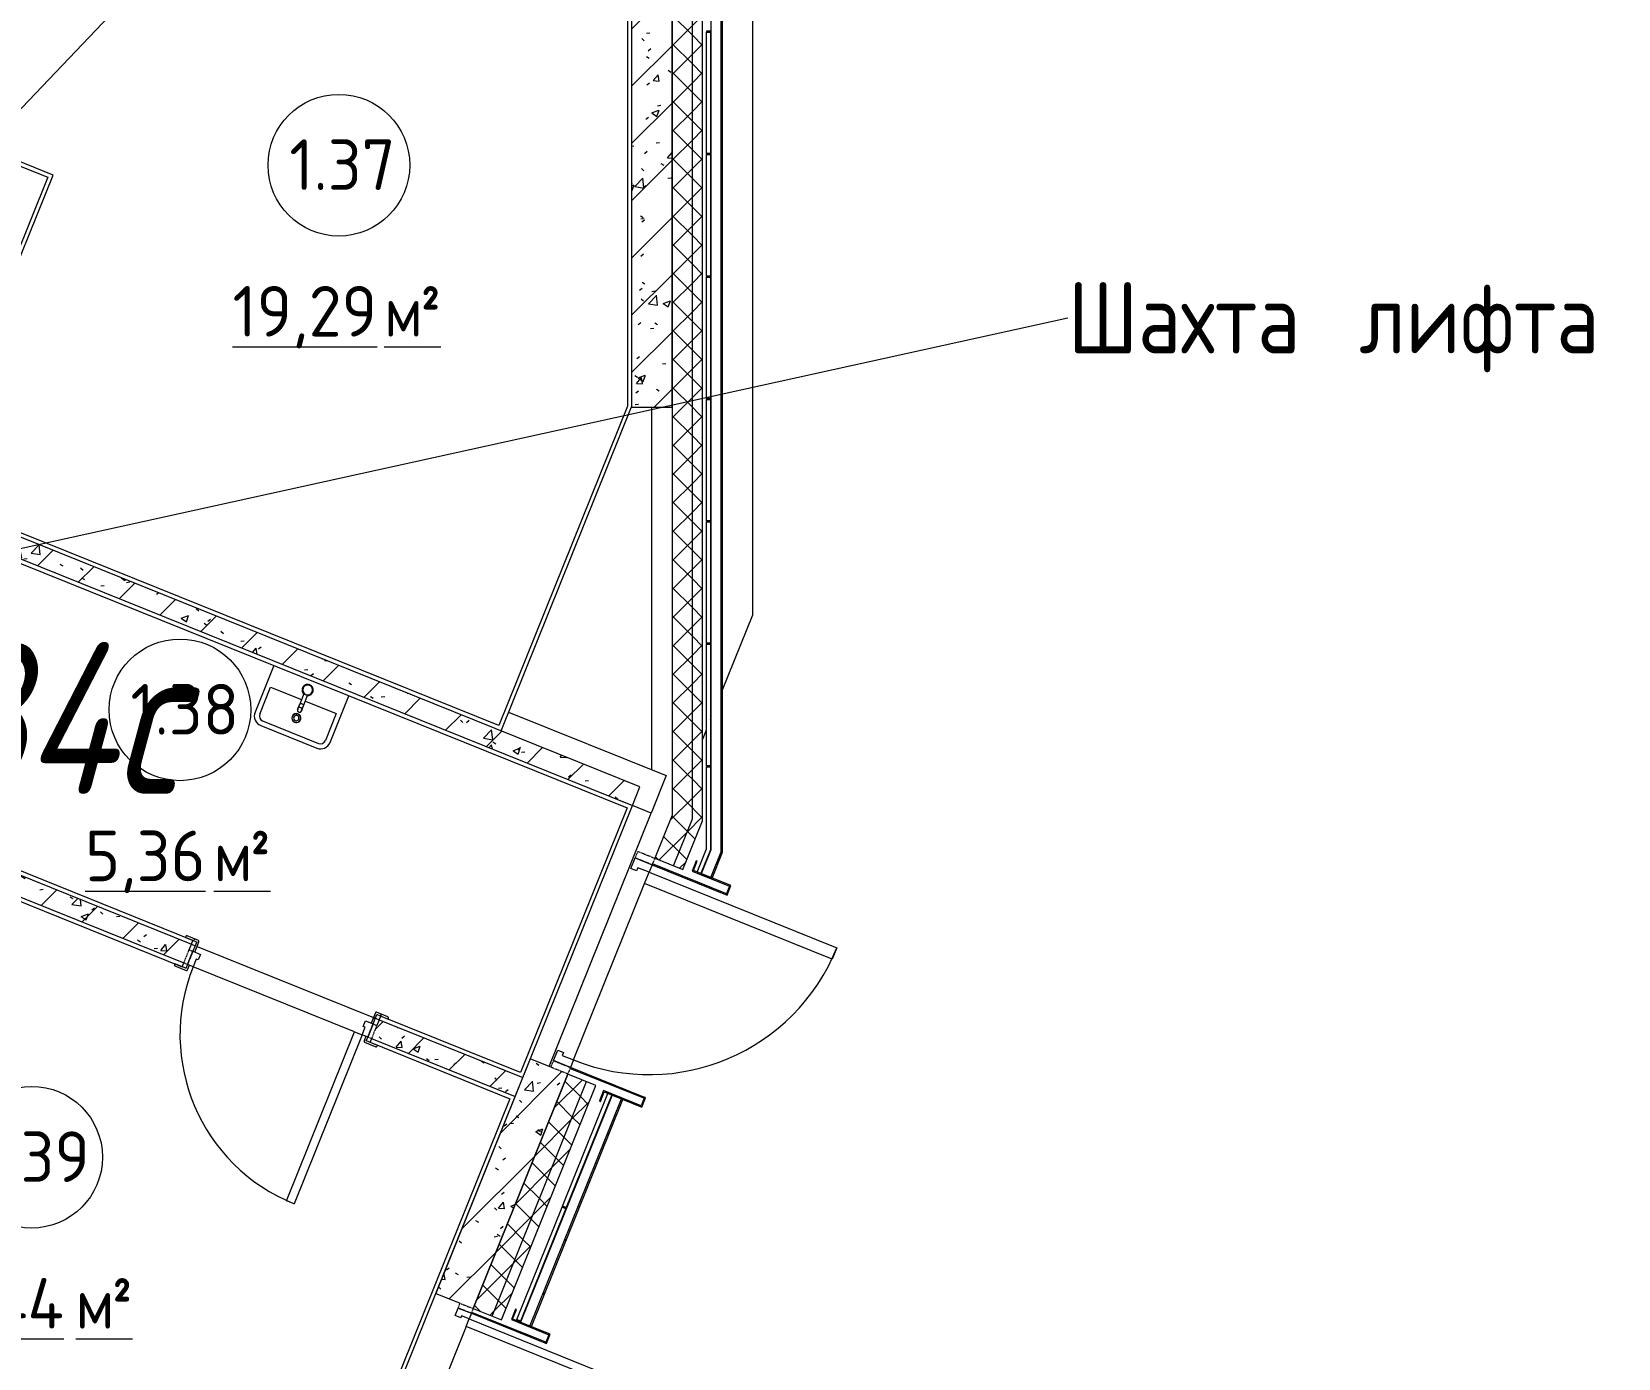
# Model space of a CAD drawing. Header units: millimetres. Extents: x -584918 to 2941280, y 3000189 to 4229862.
# Drawn here: x 218368 to 226208, y 3660636 to 3667192 of the extents above; entities that cross this region are included whole.
import ezdxf

# ---------------------------------------------------------------- set-up
doc = ezdxf.new("R2010")
doc.units = ezdxf.units.MM
doc.linetypes.add('ASVP_Невидимые', pattern=[5, 3, -2])
for name, color, linetype, lineweight in [('Аннотация', 7, 'Continuous', 0), ('Витраж', 7, 'Continuous', 0), ('Двери', 7, 'Continuous', 0), ('Марки помещений', 7, 'Continuous', 0), ('Обобщенные модели', 7, 'Continuous', 0), ('Перекрытие', 7, 'Continuous', 0), ('Сантехника', 7, 'Continuous', 0), ('Стены', 7, 'Continuous', 0), ('Стены внутренние', 7, 'Continuous', 0), ('Стены наружные', 7, 'Continuous', 0), ('Стены несущие', 7, 'Continuous', 0), ('Стены отделка', 7, 'Continuous', 0), ('Стены перегородки', 7, 'Continuous', 0), ('Стены штриховка', 7, 'Continuous', 0), ('экспертиза ДУ категории', 1, 'Continuous', 0), ('экспертиза ДУ пояснения', 6, 'Continuous', 0)]:
    doc.layers.add(name, color=color, linetype=linetype, lineweight=lineweight)
doc.styles.add('GOST Common', font='', dxfattribs={"width": 0.9, "height": 700})
doc.styles.add('GOST Common_2', font='', dxfattribs={"height": 500})
doc.styles.add('GOST Common_3', font='', dxfattribs={"width": 0.9, "height": 500})
doc.styles.add('mytext', font='isocpeur.ttf', dxfattribs={"width": 0.8, "oblique": 14.999978})
doc.styles.get('GOST Common').set_extended_font_data('GOST Common')
doc.styles.get('GOST Common_2').set_extended_font_data('GOST Common')
doc.styles.get('GOST Common_3').set_extended_font_data('GOST Common')
pattern_1 = [(45, (192051.36, 3643581.32), (-141.4214, 141.4214), [])]
pattern_2 = [(50, (192051.36, 3643581.32), (364.368, -31.8783), [38.1, -419.1]), (355, (192051.36, 3643581.3), (-70.486, 382.1133), [30.48, -335.28]), (100.451, (192081.73, 3643578.66), (293.885, 350.2334), [32.38, -356.18]), (46.184, (192051.36, 3643682.9), (542.1585, -84.086), [57.15, -628.65]), (96.636, (192096.54, 3643675.9), (474.805, 494.8554), [48.57, -534.27]), (351.184, (192051.36, 3643682.9), (474.81, 494.85), [45.72, -502.92]), (21, (192102.16, 3643657.52), (303.2285, -204.5305), [38.1, -419.1]), (326, (192102.16, 3643657.5), (123.604, 368.376), [30.48, -335.28]), (71.451, (192127.43, 3643640.47), (426.834, 163.8427), [32.38, -356.18]), (37.5, (192051.36, 3643581.32), (6.17665, 169.11015), [16.764, -314.452, 16.764, -323.596, -336.55]), (37.5, (192051.36, 3643581.32), (6.17665, 169.11015), [-671.576, 16.764, -319.786]), (7.5, (192051.36, 3643581.32), (133.6389, 200.3615), [16.764, -177.292, 16.764, -306.832, -128.27]), (7.5, (192051.36, 3643581.32), (133.6389, 200.3615), [-517.652, 16.764, -111.506]), (327.5, (191938.08, 3643581.32), (271.1818, -11.45836), [16.764, -110.236, 16.764, -379.476, -525.78]), (327.5, (191938.08, 3643581.32), (271.1818, -11.45836), [-523.24, 16.764, -509.016]), (317.5, (191887.28, 3643581.32), (296.2585, 50.8528), [16.764, -148.336, 16.764, -246.38, -373.38]), (317.5, (191887.28, 3643581.32), (296.2585, 50.8528), [-428.244, 16.764, -356.616])]
pattern_3 = [(45, (192051.36, 3643581.3), (-235.7317, 235.7317), []), (45, (192208.5, 3643581.3), (-235.7317, 235.7317), [])]
pattern_4 = [(45, (192051.36, 3643581.32), (-70.71068, 70.71068), []), (135, (192051.36, 3643581.32), (-70.71068, -70.71068), [])]

# ---------------------------------------------------------------- blocks, each defined once
blk = doc.blocks.new('VK_02_Мойка - Рукомойник-V153-АР Этаж 01')
at = {"layer": 'Сантехника', "color": 253, "true_color": 0xaaaaaa}
for p, q in [((-200, 0), (-200, -249)), ((200, -249), (200, 0)), ((-175, -249), (-175, -105)), ((-175, -105), (-9.9, -105)), ((9.9, -105), (175, -105)), ((175, -105), (175, -249)), ((-149, -275), (149, -275)), ((-149, -300), (149, -300))]:
    blk.add_line(p, q, dxfattribs=at)
for centre, radius, start, end in [((-149, -249), 51, 180, 270), ((-149, -249), 26, 180, 270), ((149, -249), 26, 270, 360), ((149, -249), 51, 270, 360)]:
    blk.add_arc(centre, radius, start, end, dxfattribs=at)
blk = doc.blocks.new('МС_03-03_Смеситель_Однокрановый - МС_03-03_Смеситель_Однокрановый-V154-АР Этаж 01')
at = {"layer": 'Сантехника', "color": 253, "true_color": 0xaaaaaa}
for p, q in [((-10, -24.6), (-10, -74.6)), ((-10, -74.6), (-10, -94.6)), ((-10, -74.6), (-10, -80.8)), ((10, -74.6), (10, -24.6)), ((10, -94.6), (10, -74.6)), ((10, -80.8), (10, -74.6)), ((-10, -83.3), (-10, -98.3)), ((-10, -94.6), (-9.9, -94.6)), ((-10, -108.1), (-10, -109.9)), ((10, -98.3), (10, -83.3)), ((10, -109.9), (10, -108.1))]:
    blk.add_line(p, q, dxfattribs=at)
at = {"layer": 'Сантехника', "color": 253, "true_color": 0xaaaaaa, "flags": 128}
for points in [[(-10, -83.3), (-10, -82), (-10, -80.8)], [(-10, -80.8), (-10, -82), (-10, -83.3)], [(9.9, -94.6), (9.5, -94.6), (8.9, -94.6), (8.1, -94.6), (7.1, -94.6), (5.9, -94.6), (4.5, -94.6), (3.1, -94.6), (1.6, -94.6), (0, -94.6), (-1.6, -94.6), (-3.1, -94.6), (-4.5, -94.6), (-5.9, -94.6), (-7.1, -94.6), (-8.1, -94.6), (-8.9, -94.6), (-9.5, -94.6), (-9.9, -94.6), (-10, -94.6)], [(-10, -108.1), (-10, -104.4), (-10, -98.3)], [(-10, -98.3), (-10, -104.4), (-10, -108.1)], [(-7, -104.8), (-8.1, -105.7), (-9.1, -107), (-9.8, -108.4), (-10, -109.9)], [(-10, -109.9), (-9.8, -111.5), (-9.1, -112.9), (-8.1, -114.2), (-6.7, -115.3), (-5, -116.2), (-3.1, -116.8), (-1, -117.2), (1, -117.2), (3.1, -116.8), (5, -116.2), (6.7, -115.3), (8.1, -114.2), (9.1, -112.9), (9.8, -111.5), (10, -109.9)], [(10, -109.9), (9.8, -108.4), (9.1, -107)], [(10, -80.8), (10, -82), (10, -83.3)], [(10, -83.3), (10, -82), (10, -80.8)], [(10, -98.3), (10, -104.4), (10, -108.1)], [(10, -108.1), (10, -104.4), (10, -98.3)]]:
    blk.add_lwpolyline(points, dxfattribs=at)
at = {"layer": 'Сантехника', "color": 253, "true_color": 0xaaaaaa}
for radius, start, end in [(27.5, 61.55927, 180), (27.5, 165, 180), (27.5, 180, 248.37036), (27.5, 180, 198.02301), (27.5, 143.31201, 156.68783), (24.5, 360, 180), (24.5, 180, 359.72891), (27.5, 101.97687, 138.0229), (27.5, 83.31186, 96.68768), (27.5, 61.48476, 78.02279), (27.5, 41.97676, 60), (27.5, 360, 60), (27.5, 23.3117, 36.68752), (27.5, 0, 18.02263), (27.5, 203.31217, 216.68799), (27.5, 221.9771, 248.4991), (27.5, 291.62913, 360), (27.5, 291.5009, 318.02324), (27.5, 323.31248, 336.6883), (27.5, 345, 360)]:
    blk.add_arc((0, 0), radius, start, end, dxfattribs=at)
for points, knots in [([(10, -24.6), (9.8, -24.6), (9.5, -24.6), (9, -24.7), (8.6, -24.8), (8.4, -24.9), (8, -25), (7.4, -25.1), (6.7, -25.3), (6.2, -25.4), (5.9, -25.4), (5.4, -25.5), (4.7, -25.6), (3.7, -25.8), (2.6, -25.9), (0.8, -26), (-0.8, -26), (-2.5, -25.9), (-3.5, -25.8), (-4.4, -25.7), (-5, -25.6), (-5.5, -25.5), (-5.9, -25.4), (-6.2, -25.4), (-6.4, -25.3), (-6.6, -25.3), (-7, -25.2), (-7.5, -25.1), (-8, -25), (-8.3, -24.9), (-8.6, -24.8), (-8.8, -24.8), (-9.1, -24.7), (-9.4, -24.6), (-9.7, -24.6), (-9.9, -24.6), (-10, -24.6)], [-1, -1, -1, -1, -0.958333, -0.916667, -0.895833, -0.885417, -0.875, -0.833333, -0.791667, -0.78125, -0.770833, -0.75, -0.708333, -0.666667, -0.611111, -0.555556, -0.444444, -0.388889, -0.333333, -0.305556, -0.277778, -0.25, -0.236111, -0.222222, -0.215278, -0.208333, -0.194444, -0.166667, -0.138889, -0.125, -0.111111, -0.097222, -0.083333, -0.055556, -0.027778, 0, 0, 0, 0]), ([(-9.9, -74.6), (-9.8, -74.6), (-9.5, -74.5), (-8.9, -74.5), (-8.1, -74.4), (-7.1, -74.4), (-5.5, -74.3), (-2.2, -74.2), (3.3, -74.2), (7.7, -74.4), (9.4, -74.5), (9.8, -74.6), (9.9, -74.6)], [0.05, 0.05, 0.05, 0.05, 0.1, 0.15, 0.2, 0.25, 0.3, 0.4, 0.6, 0.8, 0.9, 0.95, 0.95, 0.95, 0.95])]:
    blk.add_open_spline(points, degree=3, knots=knots, dxfattribs=at)
blk.add_open_spline([(9.9, -74.6), (10, -74.6), (10, -74.6), (10, -74.6)], degree=3, dxfattribs=at)
blk = doc.blocks.new('МС_03-04_Сифон_Бутылочный - Для умывальника_Гофрированный выпуск_DN1-V155-АР Этаж 01')
at = {"layer": 'Сантехника', "color": 253, "true_color": 0xaaaaaa}
for radius, start, end in [(22.5, 0, 180), (22.5, 180, 0), (21.5, 0, 180), (21.5, 180, 0), (20, 158.285, 164.99162), (13.3, 0, 180), (13.3, 180, 0), (20, 15.00838, 21.715), (20, 195.00838, 201.715), (20, 338.285, 344.99162)]:
    blk.add_arc((0, 0), radius, start, end, dxfattribs=at)
blk = doc.blocks.new('ВК_Домодедово_rvt-1-АР Этаж 01')
at = {"layer": 'Сантехника', "color": 253, "lineweight": 9, "true_color": 0xaaaaaa}
for name, p, rotation in [('VK_02_Мойка - Рукомойник-V153-АР Этаж 01', (27698.7, 20404.3), 338.0513009164574), ('МС_03-03_Смеситель_Однокрановый - МС_03-03_Смеситель_Однокрановый-V154-АР Этаж 01', (27680, 20357.9), 338.0513009164574), ('МС_03-04_Сифон_Бутылочный - Для умывальника_Гофрированный выпуск_DN1-V155-АР Этаж 01', (27623.9, 20218.8), 68.05130091645732)]:
    blk.add_blockref(name, p, dxfattribs=dict(at, rotation=rotation))
blk = doc.blocks.new('ASVP_ДверьДеревянная_1 полотно - Входная_внутр_ 900х2000h_полотно_ Г Пр _850 в свету_-7521734-АР Этаж 01')
at = {"layer": 'Двери', "lineweight": 18}
for p, q in [((-450, 950), (-410, 950)), ((-450, 50), (-450, 950)), ((-410, 950), (-410, 50)), ((-480, 50), (-450, 50)), ((-480, -20), (-480, 50)), ((-410, 50), (-450, 50)), ((-450, 50), (-450, 10)), ((-450, 10), (-440, 10)), ((-440, 10), (-440, -20)), ((440, 10), (450, 10)), ((440, -20), (440, 10)), ((450, 50), (480, 50)), ((450, 10), (450, 50)), ((480, 50), (480, -20)), ((-440, -20), (-480, -20)), ((480, -20), (440, -20))]:
    blk.add_line(p, q, dxfattribs=at)
at = {"layer": 'Двери', "linetype": 'ASVP_Невидимые', "lineweight": 18}
for p, q in [((-500, 50), (-480, 50)), ((-500, -20), (-500, 50)), ((-480, 50), (-480, -20)), ((480, 50), (500, 50)), ((480, -20), (480, 50)), ((500, 50), (500, -20)), ((-480, -20), (-500, -20)), ((500, -20), (480, -20))]:
    blk.add_line(p, q, dxfattribs=at)
at = {"layer": 'Двери'}
blk.add_arc((-450, 50), 900, 0, 90, dxfattribs=at)
blk = doc.blocks.new('ASVP_НАЛИЧНИК МДФ_Двери - Наличник дверной МДФ-V92-АР Этаж 01')
at = {"layer": 'Обобщенные модели'}
h = blk.add_hatch(dxfattribs=at)
h.set_pattern_fill('FP_41', color=256, style=0, pattern_type=2)
h.set_pattern_definition([(58.819, (18502.38, 27419.885), (-847.5705, -1239.66265), [208.25, -1874.25]), (48.514, (18223.89, 27442.37), (230.6314, 541.9913), [465.661, -465.661]), (40.384, (18146.05, 27635.53), (616.941, 697.6711), [263.418, -1053.671])])
h.paths.add_polyline_path([(-480, 50), (-481, 0), (-540, 0), (-540, -5), (-538.5, -8.5), (-535, -10), (-475, -10), (-471.5, -8.5), (-470, -5), (-470.2, 50), (-471.8, 50)])
h.paths.add_polyline_path([(470, 50), (470, -5), (471.5, -8.5), (475, -10), (535, -10), (538.5, -8.5), (540, -5), (540, 0), (480, -1), (479.9, 50)])
for p, q in [((-481, 0), (-540, 0)), ((-481, -1), (-481, 0)), ((-480, 50), (-480, -1)), ((-470, -5), (-470, 50)), ((470, 50), (470, -5)), ((480, -1), (480, 50)), ((540, 0), (481, 0)), ((481, 0), (481, -1)), ((540, -5), (540, 0)), ((-540, 0), (-540, -5)), ((-535, -10), (-475, -10)), ((-480, -1), (-481, -1)), ((475, -10), (535, -10)), ((481, -1), (480, -1))]:
    blk.add_line(p, q, dxfattribs=at)
for centre, start, end in [((-535, -5), 180, 270), ((-475, -5), 270, 360), ((475, -5), 180, 270), ((535, -5), 270, 360)]:
    blk.add_arc(centre, 5, start, end, dxfattribs=at)
blk = doc.blocks.new('ASVP_НАЛИЧНИК МДФ_Двери - Наличник дверной МДФ-V93-АР Этаж 01')
at = {"layer": 'Обобщенные модели'}
for p, q in [((-481, 0), (-540, 0)), ((-540, 0), (-540, -5)), ((-481, -1), (-481, 0)), ((-480, 20), (-480, -1)), ((-470, -5), (-470, 20)), ((470, 20), (470, -5)), ((480, -1), (480, 20)), ((540, 0), (481, 0)), ((481, 0), (481, -1)), ((540, -5), (540, 0)), ((-535, -10), (-475, -10)), ((-480, -1), (-481, -1)), ((475, -10), (535, -10)), ((481, -1), (480, -1))]:
    blk.add_line(p, q, dxfattribs=at)
for centre, start, end in [((-535, -5), 180, 270), ((-475, -5), 270, 360), ((475, -5), 180, 270), ((535, -5), 270, 360)]:
    blk.add_arc(centre, 5, start, end, dxfattribs=at)
blk = doc.blocks.new('ASVP_ДверьСтальная_2 полотна с фрамугой - _Д13 1350х2950h-7837618-АР Этаж 01')
at = {"layer": 'Двери', "lineweight": 18}
for p, q in [((-645, 1000), (-605, 1000)), ((-645, 100), (-645, 1000)), ((-605, 1000), (-605, 100)), ((645, 490), (605, 490)), ((605, 490), (605, 100)), ((645, 100), (645, 490)), ((-675, 100), (-645, 100)), ((-675, 30), (-675, 100)), ((-605, 100), (-645, 100)), ((-645, 100), (-645, 60)), ((605, 100), (645, 100)), ((675, 100), (645, 100)), ((645, 100), (645, 60)), ((675, 30), (675, 100)), ((-635, 30), (-675, 30)), ((-645, 60), (-635, 60)), ((-635, 60), (-635, 30)), ((645, 60), (635, 60)), ((635, 60), (635, 30)), ((635, 30), (675, 30))]:
    blk.add_line(p, q, dxfattribs=at)
at = {"layer": 'Двери', "linetype": 'ASVP_Невидимые', "lineweight": 18}
for p, q in [((-700, 100), (-675, 100)), ((-700, 30), (-700, 100)), ((-675, 100), (-675, 30)), ((700, 100), (675, 100)), ((675, 100), (675, 30)), ((700, 30), (700, 100)), ((-675, 30), (-700, 30)), ((675, 30), (700, 30))]:
    blk.add_line(p, q, dxfattribs=at)
at = {"layer": 'Двери'}
for centre, radius, start, end in [((-645, 100), 900, 360, 90), ((645, 100), 390, 90, 180)]:
    blk.add_arc(centre, radius, start, end, dxfattribs=at)
blk = doc.blocks.new('ASVP_ДверьСтальная_1 с фрамугой - Наружная 1000х2000h_полотно_ Г П _с фрамугой_-7922044-АР Этаж 01')
at = {"layer": 'Двери', "lineweight": 18}
for p, q in [((-500, 1100), (-440, 1100)), ((-500, 100), (-500, 1100)), ((-440, 1100), (-440, 100)), ((-540, 100), (-500, 100)), ((-540, 10), (-540, 100)), ((-440, 100), (-500, 100)), ((-500, 100), (-500, 40)), ((500, 100), (540, 100)), ((500, 40), (500, 100)), ((540, 100), (540, 10)), ((-484, 10), (-540, 10)), ((-500, 40), (-484, 40)), ((-484, 40), (-484, 10)), ((484, 40), (500, 40)), ((484, 10), (484, 40)), ((540, 10), (484, 10))]:
    blk.add_line(p, q, dxfattribs=at)
at = {"layer": 'Двери', "linetype": 'ASVP_Невидимые', "lineweight": 18}
for p, q in [((-575, 100), (-540, 100)), ((-575, 10), (-575, 100)), ((-540, 100), (-540, 10)), ((540, 100), (575, 100)), ((540, 10), (540, 100)), ((575, 100), (575, 10)), ((-540, 10), (-575, 10)), ((575, 10), (540, 10))]:
    blk.add_line(p, q, dxfattribs=at)
at = {"layer": 'Двери'}
blk.add_arc((-500, 100), 1000, 0, 90, dxfattribs=at)
blk = doc.blocks.new('Прямоугольный импост - 5х20 мм  _зазор керамогранита цоколя_-7684918-АР Этаж 01')
at = {"layer": 'Витраж'}
for p, q in [((-2.5, -10), (-2.5, 10)), ((-2.5, 10), (2.5, 10)), ((2.5, 10), (2.5, -10)), ((2.5, -10), (-2.5, -10))]:
    blk.add_line(p, q, dxfattribs=at)
blk = doc.blocks.new('ASVP_ОТКОС МЕТАЛЛИЧЕСКИЙ_Двери1 - Откос дверей-7899971-АР Этаж 01')
at = {"layer": 'Обобщенные модели'}
for p, q in [((-675, 100), (-725, 100)), ((-725, 100), (-725, -100)), ((-720, -105), (-720, 95)), ((-720, 95), (-675, 95)), ((-680, 100), (-680, -300)), ((-675, 100), (-680, 100)), ((-675, -300), (-675, 100)), ((-675, 95), (-675, 100)), ((680, 100), (675, 100)), ((675, 100), (675, -300)), ((725, 100), (675, 100)), ((675, 100), (675, 95)), ((675, 95), (720, 95)), ((680, -300), (680, 100)), ((720, 95), (720, -105)), ((725, -100), (725, 100)), ((-725, -100), (-775, -100)), ((-775, -100), (-775, -105)), ((-775, -105), (-720, -105)), ((720, -105), (775, -105)), ((775, -100), (725, -100)), ((775, -105), (775, -100))]:
    blk.add_line(p, q, dxfattribs=at)
blk = doc.blocks.new('ASVP_ОТКОС МЕТАЛЛИЧЕСКИЙ_Двери1 - Откос дверей-7899972-АР Этаж 01')
at = {"layer": 'Обобщенные модели'}
for p, q in [((-540, 100), (-590, 100)), ((-590, 100), (-590, -100)), ((-585, -105), (-585, 95)), ((-585, 95), (-540, 95)), ((-545, 100), (-545, -300)), ((-540, 100), (-545, 100)), ((-540, -300), (-540, 100)), ((-540, 95), (-540, 100)), ((545, 100), (540, 100)), ((540, 100), (540, -300)), ((590, 100), (540, 100)), ((540, 100), (540, 95)), ((540, 95), (585, 95)), ((545, -300), (545, 100)), ((585, 95), (585, -105)), ((590, -100), (590, 100)), ((-590, -100), (-640, -100)), ((-640, -100), (-640, -105)), ((-640, -105), (-585, -105)), ((585, -105), (640, -105)), ((640, -100), (590, -100)), ((640, -105), (640, -100))]:
    blk.add_line(p, q, dxfattribs=at)
blk = doc.blocks.new('Прямоугольный импост - 5х20 мм  _зазор керамогранита цоколя_-V252-АР Этаж 01')
at = {"layer": 'Витраж'}
for p, q in [((-2.5, -10), (-2.5, 10)), ((-2.5, 10), (2.5, 10)), ((2.5, -10), (-2.5, -10))]:
    blk.add_line(p, q, dxfattribs=at)
blk = doc.blocks.new('ASVP_Марка_Помещение_ДваЗначения - Номер Площадь-685795-АР Этаж 01')
at = {"layer": 'Марки помещений'}
blk.add_circle((0, 0), 3.5, dxfattribs=at)

msp = doc.modelspace()

# ---------------------------------------------------------------- hatches: boundary and pattern name
at = {"layer": 'Стены внутренние'}
h = msp.add_hatch(dxfattribs=at)
h.set_pattern_fill('FP_1', color=256, style=0, pattern_type=2)
h.set_pattern_definition(pattern_1)
h.paths.add_polyline_path([(221335.98, 3663368.053), (221373.357, 3663460.805), (217904.437, 3664858.729), (217867.059, 3664765.977), (221271.844, 3663393.899)])
h = msp.add_hatch(dxfattribs=at)
h.set_pattern_fill('FP_2', color=256, style=0, pattern_type=2)
h.set_pattern_definition(pattern_2)
h.paths.add_polyline_path([(221335.98, 3663368.053), (221373.357, 3663460.805), (217904.437, 3664858.729), (217867.059, 3664765.977), (221271.844, 3663393.899)])
h = msp.add_hatch(dxfattribs=at)
h.set_pattern_fill('FP_1', color=256, style=0, pattern_type=2)
h.set_pattern_definition(pattern_1)
h.paths.add_polyline_path([(220756.626, 3661930.399), (220794.004, 3662023.151), (220084.452, 3662309.09), (220047.074, 3662216.338), (220738.076, 3661937.875)])
h.paths.add_polyline_path([(219119.556, 3662590.114), (219156.933, 3662682.866), (217232.331, 3663458.452), (217194.954, 3663365.7), (219112.435, 3662592.984)])
h = msp.add_hatch(dxfattribs=at)
h.set_pattern_fill('FP_2', color=256, style=0, pattern_type=2)
h.set_pattern_definition(pattern_2)
h.paths.add_polyline_path([(220756.626, 3661930.399), (220794.004, 3662023.151), (220084.452, 3662309.09), (220047.074, 3662216.338), (220738.076, 3661937.875)])
h.paths.add_polyline_path([(219119.556, 3662590.114), (219156.933, 3662682.866), (217232.331, 3663458.452), (217194.954, 3663365.7), (219112.435, 3662592.984)])
at = {"layer": 'Стены наружные'}
h = msp.add_hatch(dxfattribs=at)
h.set_pattern_fill('FP_6', color=256, style=0, pattern_type=2)
h.set_pattern_definition(pattern_3)
h.paths.add_polyline_path([(221782.26, 3666286.218), (221782.26, 3669657.08), (221774.26, 3669660.304), (221774.26, 3666286.218)])
h = msp.add_hatch(dxfattribs=at)
h.set_pattern_fill('FP_57', color=256, style=0, pattern_type=2)
h.set_pattern_definition(pattern_4)
h.paths.add_polyline_path([(221632.627, 3665307.059), (221682.627, 3665307.059), (221682.627, 3669481.601), (221632.627, 3669501.751), (221632.627, 3666305.763)])
h = msp.add_hatch(dxfattribs=at)
h.set_pattern_fill('FP_57', color=256, style=0, pattern_type=2)
h.set_pattern_definition(pattern_4)
h.paths.add_polyline_path([(221632.627, 3665307.059), (221632.627, 3669393.936), (221532.627, 3669434.235), (221532.627, 3665307.059)])
h = msp.add_hatch(dxfattribs=at)
h.set_pattern_fill('FP_1', color=256, style=0, pattern_type=2)
h.set_pattern_definition(pattern_1)
h.paths.add_polyline_path([(221432.26, 3665336.456), (221532.26, 3665336.456), (221532.26, 3668866.867), (221332.26, 3668866.867), (221332.26, 3665336.456)])
h = msp.add_hatch(dxfattribs=at)
h.set_pattern_fill('FP_2', color=256, style=0, pattern_type=2)
h.set_pattern_definition(pattern_2)
h.paths.add_polyline_path([(221432.26, 3665336.456), (221532.26, 3665336.456), (221532.26, 3668866.867), (221332.26, 3668866.867), (221332.26, 3665336.456)])
h = msp.add_hatch(dxfattribs=at)
h.set_pattern_fill('FP_6', color=256, style=0, pattern_type=2)
h.set_pattern_definition(pattern_3)
h.paths.add_polyline_path([(221774.26, 3663139.342), (221782.26, 3663159.194), (221782.26, 3666286.218), (221774.26, 3666286.218), (221774.26, 3663149.038)])
h = msp.add_hatch(dxfattribs=at)
h.set_pattern_fill('FP_57', color=256, style=0, pattern_type=2)
h.set_pattern_definition(pattern_4)
h.paths.add_polyline_path([(221532.627, 3663320.952), (221632.627, 3663569.1), (221632.627, 3665307.059), (221532.627, 3665307.059), (221532.627, 3663414.577)])
h = msp.add_hatch(dxfattribs=at)
h.set_pattern_fill('FP_57', color=256, style=0, pattern_type=2)
h.set_pattern_definition(pattern_4)
h.paths.add_polyline_path([(221632.627, 3663301.56), (221682.627, 3663426.237), (221682.627, 3665307.059), (221632.627, 3665307.059), (221632.627, 3663320.952)])
h = msp.add_hatch(dxfattribs=at)
h.set_pattern_fill('FP_57', color=256, style=0, pattern_type=2)
h.set_pattern_definition(pattern_4)
h.paths.add_polyline_path([(220642.417, 3660844.371), (221109.637, 3662003.77), (221016.885, 3662041.148), (220549.665, 3660881.749), (220607.206, 3660858.561)])
h.paths.add_polyline_path([(221539.48, 3663070.417), (221632.627, 3663301.56), (221632.627, 3663569.1), (221446.728, 3663107.794), (221532.627, 3663073.178)])
h = msp.add_hatch(dxfattribs=at)
h.set_pattern_fill('FP_57', color=256, style=0, pattern_type=2)
h.set_pattern_definition(pattern_4)
h.paths.add_polyline_path([(220688.793, 3660825.683), (221156.013, 3661985.081), (221109.637, 3662003.77), (220642.417, 3660844.371), (220676.254, 3660830.736)])
h.paths.add_polyline_path([(221585.856, 3663051.728), (221682.627, 3663291.865), (221682.627, 3663425.635), (221539.48, 3663070.417)])
h = msp.add_hatch(dxfattribs=at)
h.set_pattern_fill('FP_1', color=256, style=0, pattern_type=2)
h.set_pattern_definition(pattern_1)
h.paths.add_polyline_path([(219802.113, 3659026.711), (220026.378, 3659583.223), (219840.875, 3659657.978), (219616.609, 3659101.467), (219801.42, 3659026.99)])
h.paths.add_polyline_path([(220549.665, 3660881.749), (221016.885, 3662041.148), (220831.382, 3662115.903), (220364.161, 3660956.504), (220540.321, 3660885.515)])
h = msp.add_hatch(dxfattribs=at)
h.set_pattern_fill('FP_2', color=256, style=0, pattern_type=2)
h.set_pattern_definition(pattern_2)
h.paths.add_polyline_path([(219802.113, 3659026.711), (220026.378, 3659583.223), (219840.875, 3659657.978), (219616.609, 3659101.467), (219801.42, 3659026.99)])
h.paths.add_polyline_path([(220549.665, 3660881.749), (221016.885, 3662041.148), (220831.382, 3662115.903), (220364.161, 3660956.504), (220540.321, 3660885.515)])
h = msp.add_hatch(dxfattribs=at)
h.set_pattern_fill('FP_6', color=256, style=0, pattern_type=2)
h.set_pattern_definition(pattern_3)
h.paths.add_polyline_path([(220837.265, 3660792.804), (221289.534, 3661915.102), (221282.114, 3661918.092), (220829.845, 3660795.794)])

# ---------------------------------------------------------------- linework, layer by layer
at = {"layer": 'Аннотация'}
msp.add_line((213979.842, 3663685.715), (223487.737, 3665777.693), dxfattribs=at)
at = {"layer": 'Перекрытие'}
for p, q in [((221931.314, 3664310.286), (221931.314, 3669273.57)), ((221432.26, 3663544.883), (221432.26, 3665336.456)), ((221782.26, 3663940.41), (221931.314, 3664310.286)), ((221682.627, 3663693.174), (221702.26, 3663741.892)), ((221722.26, 3663791.521), (221724.26, 3663796.484)), ((220924.134, 3662078.525), (221428.732, 3663330.676)), ((221044.919, 3662110.712), (221396.268, 3662982.579)), ((219156.933, 3662682.866), (219175.484, 3662675.391)), ((219184.759, 3662671.653), (220056.627, 3662320.303)), ((219963.598, 3662249.978), (219165.931, 3662571.425)), ((220065.902, 3662316.565), (220084.452, 3662309.09))]:
    msp.add_line(p, q, dxfattribs=at)
at = {"layer": 'Стены'}
for p, q in [((221702.26, 3666589.819), (221702.26, 3667189.819)), ((221722.26, 3667189.819), (221702.26, 3667189.819)), ((221722.26, 3667189.819), (221722.26, 3666589.819)), ((221722.26, 3666589.819), (221702.26, 3666589.819)), ((221702.26, 3665984.819), (221702.26, 3666584.819)), ((221722.26, 3666584.819), (221702.26, 3666584.819)), ((221722.26, 3666584.819), (221722.26, 3665984.819)), ((221722.26, 3665984.819), (221702.26, 3665984.819)), ((221702.26, 3665379.819), (221702.26, 3665979.819)), ((221722.26, 3665979.819), (221702.26, 3665979.819)), ((221722.26, 3665979.819), (221722.26, 3665379.819)), ((221722.26, 3665379.819), (221702.26, 3665379.819)), ((221702.26, 3664774.819), (221702.26, 3665374.819)), ((221722.26, 3665374.819), (221702.26, 3665374.819)), ((221722.26, 3665374.819), (221722.26, 3664774.819)), ((221722.26, 3664774.819), (221702.26, 3664774.819)), ((221702.26, 3664169.819), (221702.26, 3664769.819)), ((221722.26, 3664769.819), (221702.26, 3664769.819)), ((221722.26, 3664769.819), (221722.26, 3664169.819)), ((221722.26, 3664169.819), (221702.26, 3664169.819)), ((221702.26, 3663564.819), (221702.26, 3664164.819)), ((221722.26, 3664164.819), (221702.26, 3664164.819)), ((221722.26, 3664164.819), (221722.26, 3663564.819)), ((221722.26, 3663564.819), (221702.26, 3663564.819)), ((221702.26, 3663153.304), (221702.26, 3663559.819)), ((221722.26, 3663559.819), (221702.26, 3663559.819)), ((221722.26, 3663559.819), (221722.26, 3663149.426)), ((221656.389, 3663039.476), (221702.26, 3663153.304)), ((221722.26, 3663149.426), (221674.939, 3663032.001)), ((220991.067, 3661388.493), (221215.333, 3661945.004)), ((221233.883, 3661937.529), (221009.618, 3661381.017)), ((220764.933, 3660827.344), (220989.198, 3661383.855)), ((221007.749, 3661376.38), (220783.483, 3660819.868)), ((221007.749, 3661376.38), (220989.198, 3661383.855)), ((221009.618, 3661381.017), (220991.067, 3661388.493)), ((220783.483, 3660819.868), (220764.933, 3660827.344))]:
    msp.add_line(p, q, dxfattribs=at)
at = {"layer": 'Стены внутренние'}
for p, q in [((220724.371, 3663830.152), (221503.487, 3663516.18)), ((221503.487, 3663516.18), (221428.732, 3663330.676)), ((221428.732, 3663330.676), (221335.98, 3663368.053))]:
    msp.add_line(p, q, dxfattribs=at)
at = {"layer": 'Стены наружные'}
msp.add_line((220514.156, 3660793.635), (220061.887, 3659671.337), dxfattribs=at)
at = {"layer": 'Стены несущие'}
for p, q in [((221332.26, 3668866.867), (221332.26, 3665336.456)), ((221532.26, 3665336.456), (221532.26, 3668866.867)), ((221332.26, 3665336.456), (221532.26, 3665336.456)), ((221373.357, 3663460.805), (217904.437, 3664858.729)), ((217867.059, 3664765.977), (221335.98, 3663368.053)), ((217232.331, 3663458.452), (219156.933, 3662682.866)), ((221335.98, 3663368.053), (221373.357, 3663460.805)), ((217194.954, 3663365.7), (219119.556, 3662590.114)), ((219145.72, 3662655.041), (219156.933, 3662682.866)), ((220084.452, 3662309.09), (220073.239, 3662281.264)), ((220084.452, 3662309.09), (220794.004, 3662023.151)), ((220047.074, 3662216.338), (220756.626, 3661930.399)), ((220831.382, 3662115.903), (220364.161, 3660956.504)), ((220933.409, 3662074.788), (220831.382, 3662115.903)), ((220549.665, 3660881.749), (221016.885, 3662041.148)), ((221016.885, 3662041.148), (220549.665, 3660881.749)), ((220756.626, 3661930.399), (220794.004, 3662023.151)), ((220794.004, 3662023.151), (220794.004, 3662023.151)), ((220364.161, 3660956.504), (220484.739, 3660907.913))]:
    msp.add_line(p, q, dxfattribs=at)
at = {"layer": 'Стены отделка'}
for p, q in [((221724.26, 3669617.921), (221724.26, 3663149.038)), ((221782.26, 3663137.791), (221782.26, 3669657.08)), ((221312.26, 3669285.848), (221312.26, 3665342.495)), ((218473.13, 3666483.963), (218037.196, 3666659.638)), ((218261.601, 3666547.644), (218447.104, 3666472.888)), ((218447.104, 3666472.888), (217811.685, 3664896.106)), ((217837.711, 3664907.181), (218473.13, 3666483.963)), ((221312.26, 3665342.495), (220675.918, 3663763.426)), ((220686.993, 3663737.4), (221332.26, 3665338.617)), ((220675.918, 3663763.426), (217837.711, 3664907.181)), ((217785.382, 3664777.328), (221309.954, 3663356.979)), ((219164.409, 3662701.417), (217258.357, 3663469.527)), ((217206.029, 3663339.674), (219112.08, 3662571.564)), ((221309.954, 3663356.979), (220782.929, 3662049.177)), ((220794.004, 3662023.151), (221335.98, 3663368.053)), ((221724.26, 3663149.038), (221676.794, 3663031.253)), ((221730.59, 3663009.574), (221782.26, 3663137.791)), ((221676.794, 3663031.253), (221730.59, 3663009.574)), ((219156.933, 3662682.866), (219164.409, 3662701.417)), ((219112.08, 3662571.564), (219119.556, 3662590.114)), ((220091.928, 3662327.64), (220084.452, 3662309.09)), ((220782.929, 3662049.177), (220091.928, 3662327.64)), ((220047.074, 3662216.338), (220039.599, 3662197.788)), ((220039.599, 3662197.788), (220730.6, 3661919.324)), ((220730.6, 3661919.324), (219605.534, 3659127.492)), ((219616.609, 3659101.467), (220756.626, 3661930.399)), ((221235.738, 3661936.781), (220783.469, 3660814.483)), ((221289.534, 3661915.102), (221235.738, 3661936.781)), ((220837.265, 3660792.804), (221289.534, 3661915.102)), ((220783.469, 3660814.483), (220837.265, 3660792.804))]:
    msp.add_line(p, q, dxfattribs=at)
at = {"layer": 'Стены перегородки'}
for p, q in [((221682.627, 3663291.865), (221682.627, 3669535.509)), ((221532.627, 3669434.235), (221532.627, 3663320.952)), ((221532.627, 3663320.952), (221446.728, 3663107.794)), ((221585.856, 3663051.728), (221682.627, 3663291.865)), ((221446.728, 3663107.794), (221585.856, 3663051.728)), ((221156.013, 3661985.081), (221016.885, 3662041.148)), ((220688.793, 3660825.683), (221156.013, 3661985.081)), ((220549.665, 3660881.749), (220688.793, 3660825.683))]:
    msp.add_line(p, q, dxfattribs=at)
at = {"layer": 'Стены штриховка'}
for p, q in [((221774.26, 3663139.342), (221774.26, 3669651.679)), ((221632.627, 3663301.56), (221632.627, 3669501.751)), ((221539.48, 3663070.417), (221632.627, 3663301.56)), ((221723.17, 3663012.565), (221774.26, 3663139.342)), ((220642.417, 3660844.371), (221109.637, 3662003.77)), ((220829.845, 3660795.794), (221282.114, 3661918.092))]:
    msp.add_line(p, q, dxfattribs=at)
at = {"layer": 'экспертиза ДУ пояснения'}
msp.add_lwpolyline([(215439.194, 3663794.928), (258464.913, 3708965.704)], dxfattribs=at)

# ---------------------------------------------------------------- block references
msp.add_blockref('ВК_Домодедово_rvt-1-АР Этаж 01', (192051.361, 3643581.316))
at = {"layer": 'Витраж', "extrusion": (0, 0, -1)}
for name, p, rotation in [('Прямоугольный импост - 5х20 мм  _зазор керамогранита цоколя_-7684918-АР Этаж 01', (-221712.26, 3667192.319), 270.0000000000006), ('Прямоугольный импост - 5х20 мм  _зазор керамогранита цоколя_-7684918-АР Этаж 01', (-221712.26, 3666587.319), 270.0000000000006), ('Прямоугольный импост - 5х20 мм  _зазор керамогранита цоколя_-7684918-АР Этаж 01', (-221712.26, 3665982.319), 270.0000000000006), ('Прямоугольный импост - 5х20 мм  _зазор керамогранита цоколя_-7684918-АР Этаж 01', (-221712.26, 3665377.319), 270.0000000000006), ('Прямоугольный импост - 5х20 мм  _зазор керамогранита цоколя_-7684918-АР Этаж 01', (-221712.26, 3664772.319), 270.0000000000006), ('Прямоугольный импост - 5х20 мм  _зазор керамогранита цоколя_-7684918-АР Этаж 01', (-221712.26, 3664167.319), 270.0000000000006), ('Прямоугольный импост - 5х20 мм  _зазор керамогранита цоколя_-7684918-АР Этаж 01', (-221712.26, 3663562.319), 270.0000000000006), ('Прямоугольный импост - 5х20 мм  _зазор керамогранита цоколя_-7684918-АР Этаж 01', (-220999.408, 3661382.436), 291.9486990835431), ('Прямоугольный импост - 5х20 мм  _зазор керамогранита цоколя_-V252-АР Этаж 01', (-220773.273, 3660821.287), 291.9486990835431)]:
    msp.add_blockref(name, p, dxfattribs=dict(at, rotation=rotation))
at = {"layer": 'Двери'}
for name, p, rotation in [('ASVP_ДверьСтальная_1 с фрамугой - Наружная 1000х2000h_полотно_ Г П _с фрамугой_-7922044-АР Этаж 01', (221139.055, 3662611.849), 248.0513009164297), ('ASVP_ДверьДеревянная_1 полотно - Входная_внутр_ 900х2000h_полотно_ Г Пр _850 в свету_-7521734-АР Этаж 01', (219602.004, 3662449.602), 158.0513009164576), ('ASVP_ДверьСтальная_2 полотна с фрамугой - _Д13 1350х2950h-7837618-АР Этаж 01', (220195.27, 3660269.863), 248.0513009164297)]:
    msp.add_blockref(name, p, dxfattribs=dict(at, rotation=rotation))
at = {"layer": 'Марки помещений', "xscale": 99.99999999999993, "yscale": 99.99999999999993, "zscale": 99.99999999999993}
for p in [(219885.759, 3666532.589), (219100.351, 3663840.882), (218367.633, 3661629.872)]:
    msp.add_blockref('ASVP_Марка_Помещение_ДваЗначения - Номер Площадь-685795-АР Этаж 01', p, dxfattribs=at)
at = {"layer": 'Обобщенные модели'}
for name, p, rotation in [('ASVP_ОТКОС МЕТАЛЛИЧЕСКИЙ_Двери1 - Откос дверей-7899972-АР Этаж 01', (221510.062, 3662462.338), 248.0513009164557), ('ASVP_НАЛИЧНИК МДФ_Двери - Наличник дверной МДФ-V92-АР Этаж 01', (219628.168, 3662514.528), 158.0513009164576), ('ASVP_НАЛИЧНИК МДФ_Двери - Наличник дверной МДФ-V93-АР Этаж 01', (219575.839, 3662384.676), 338.0513009164574), ('ASVP_ОТКОС МЕТАЛЛИЧЕСКИЙ_Двери1 - Откос дверей-7899971-АР Этаж 01', (220566.277, 3660120.353), 248.0513009164557)]:
    msp.add_blockref(name, p, dxfattribs=dict(at, rotation=rotation))

# ---------------------------------------------------------------- texts
at = {"layer": 'Аннотация', "char_height": 350, "attachment_point": 1, "style": 'GOST Common'}
for s, insert, width in [('Шахта', (223487.737, 3665952.693), 1616.202), ('лифта', (224928.394, 3665952.693), 1529.61975)]:
    msp.add_mtext(s, dxfattribs=dict(at, insert=insert, width=width))
at = {"layer": 'Марки помещений', "char_height": 250, "attachment_point": 1}
for s, insert, width, style in [('1.37', (219640.951, 3666660.314), 606.07575, 'GOST Common_2'), ('\\L19,29 ', (219360.165, 3665935.783), 909.11362, 'GOST Common_2'), ('\\L\\fGOST Common|b0|i0|c238|p34|;\\W.9;\\L²', (220288.853, 3665935.783), 165.94931, 'GOST Common_3'), ('\\L\\fGOST Common|b0|i0|c204|p34|;\\W.9;\\Lм', (220110.259, 3665935.783), 216.45562, 'GOST Common_2'), ('1.38', (218855.543, 3663968.607), 606.07575, 'GOST Common_2'), ('\\L5,36 ', (218631.457, 3663244.076), 772.02506, 'GOST Common_2'), ('\\L\\fGOST Common|b0|i0|c238|p34|;\\W.9;\\L²', (219447.035, 3663244.076), 165.94931, 'GOST Common_3'), ('\\L\\fGOST Common|b0|i0|c204|p34|;\\W.9;\\Lм', (219268.441, 3663244.076), 216.45562, 'GOST Common_2'), ('1.39', (218122.826, 3661757.597), 606.07575, 'GOST Common_2'), ('\\L11,44 ', (217847.89, 3661033.067), 894.68325, 'GOST Common_2'), ('\\L\\fGOST Common|b0|i0|c238|p34|;\\W.9;\\L²', (218764.671, 3661033.067), 165.94931, 'GOST Common_3'), ('\\L\\fGOST Common|b0|i0|c204|p34|;\\W.9;\\Lм', (218586.077, 3661033.067), 216.45562, 'GOST Common_2')]:
    msp.add_mtext(s, dxfattribs=dict(at, insert=insert, width=width, style=style))
at = {"layer": 'экспертиза ДУ категории', "lineweight": 50, "insert": (217818.611, 3664174.313), "char_height": 750, "attachment_point": 1, "style": 'mytext'}
msp.add_mtext_dynamic_manual_height_columns('В4с', width=2459.42723, gutter_width=17359.771, heights=[0], dxfattribs=at)

doc.saveas('drawing.dxf')
